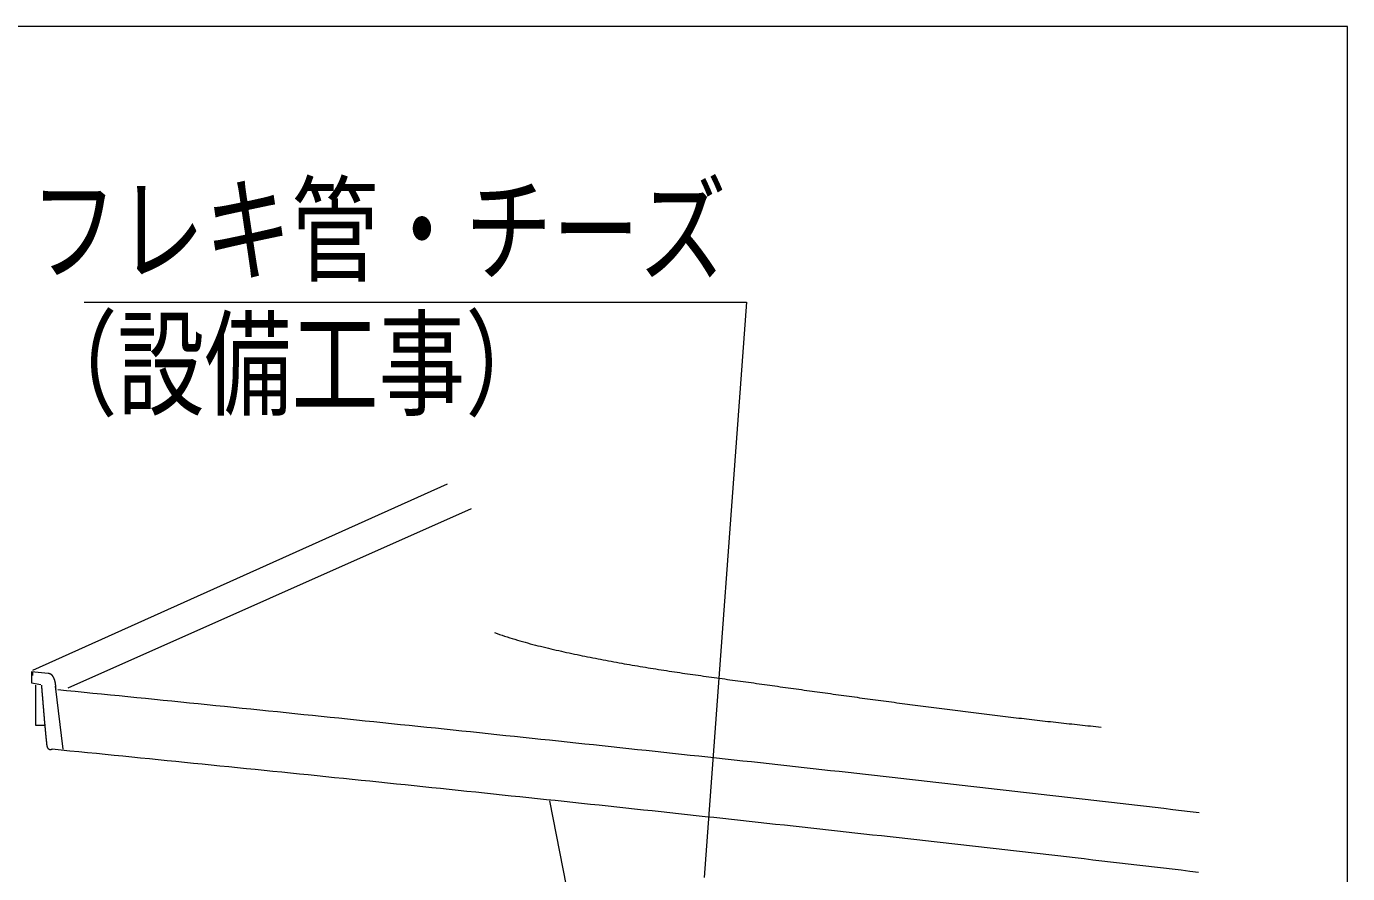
# Model space of a CAD drawing. Units: millimetres on the paper. Extents: x -305 to 305, y -152 to 152.
# Drawn here: x -94.05 to -56.67, y -77.09 to -53.12 of the extents above; entities that cross this region are included whole.
import ezdxf
from ezdxf.enums import TextEntityAlignment as Align

# ---------------------------------------------------------------- set-up
doc = ezdxf.new("R2010")
doc.units = ezdxf.units.MM
doc.layers.add('0-1_RV', color=7, linetype='Continuous', lineweight=9)
doc.styles.add('ＭＳ ゴシック', font='')
doc.styles.get('ＭＳ ゴシック').set_extended_font_data('MS Gothic')

msp = doc.modelspace()

# ---------------------------------------------------------------- linework, layer by layer
at = {"layer": '0-1_RV'}
for p, q in [((-82.144, -66.072), (-93.87, -71.349)), ((-81.468, -66.776), (-92.869, -71.848)), ((-93.875, -71.372), (-93.875, -71.485)), ((-93.899, -71.385), (-93.899, -71.695)), ((-93.43, -71.432), (-93.899, -71.385)), ((-93.899, -71.695), (-93.637, -71.742)), ((-93.231, -71.79), (-93.018, -73.574)), ((-79.25, -75.033), (-77.755, -82.577))]:
    msp.add_line(p, q, dxfattribs=at)
msp.add_lwpolyline([(-124.163, -119.129), (-56.673, -119.129), (-56.673, -53.125), (-124.163, -53.125)], close=True, dxfattribs=at)
for points in [[(-92.416, -60.928), (-73.673, -60.928), (-74.878, -77.2)], [(-80.803, -70.271), (-80.733, -70.299), (-80.662, -70.325), (-80.591, -70.35), (-80.519, -70.374), (-80.447, -70.397), (-80.375, -70.42), (-80.303, -70.443), (-80.231, -70.464), (-80.158, -70.486), (-80.085, -70.507), (-80.013, -70.527), (-79.94, -70.547), (-79.867, -70.567), (-79.794, -70.587), (-79.721, -70.606), (-79.648, -70.625), (-79.574, -70.644), (-79.501, -70.662), (-79.428, -70.68), (-79.354, -70.698), (-79.281, -70.716), (-79.207, -70.733), (-79.134, -70.75), (-79.06, -70.768), (-78.986, -70.784), (-78.912, -70.801), (-78.839, -70.817), (-78.765, -70.834), (-78.691, -70.85), (-78.617, -70.866), (-78.543, -70.881), (-78.469, -70.897), (-78.395, -70.912), (-78.321, -70.927), (-78.247, -70.943), (-78.173, -70.958), (-78.099, -70.972), (-78.025, -70.987), (-77.95, -71.001)], [(-77.95, -71.001), (-77.876, -71.016), (-77.802, -71.03), (-77.728, -71.044), (-77.653, -71.058), (-77.579, -71.072), (-77.505, -71.086), (-77.43, -71.099), (-77.356, -71.113), (-77.282, -71.126), (-77.207, -71.14), (-77.133, -71.153), (-77.058, -71.166), (-76.984, -71.179), (-76.909, -71.192), (-76.835, -71.204), (-76.76, -71.217), (-76.686, -71.229), (-76.611, -71.242), (-76.537, -71.254), (-76.462, -71.266), (-76.387, -71.279), (-76.313, -71.291), (-76.238, -71.303), (-76.163, -71.314), (-76.089, -71.326), (-76.014, -71.338), (-75.939, -71.349), (-75.865, -71.361), (-75.79, -71.372), (-75.715, -71.383), (-75.64, -71.394), (-75.566, -71.406), (-75.491, -71.417), (-75.416, -71.428), (-75.341, -71.438), (-75.266, -71.449), (-75.192, -71.46), (-75.117, -71.471), (-75.042, -71.481)], [(-93.377, -71.442), (-93.381, -71.441), (-93.385, -71.439), (-93.389, -71.438), (-93.393, -71.437), (-93.397, -71.436), (-93.401, -71.435), (-93.405, -71.435), (-93.409, -71.434), (-93.413, -71.434), (-93.418, -71.433), (-93.422, -71.433), (-93.426, -71.433), (-93.43, -71.432)], [(-93.268, -71.559), (-93.27, -71.555), (-93.272, -71.551), (-93.274, -71.548), (-93.276, -71.544), (-93.278, -71.54), (-93.28, -71.537), (-93.282, -71.533), (-93.284, -71.529), (-93.286, -71.526), (-93.288, -71.522), (-93.29, -71.519), (-93.293, -71.515), (-93.295, -71.512), (-93.297, -71.508), (-93.3, -71.505), (-93.302, -71.501), (-93.305, -71.498), (-93.307, -71.495), (-93.31, -71.492), (-93.313, -71.488), (-93.315, -71.485), (-93.318, -71.482), (-93.321, -71.479), (-93.324, -71.476), (-93.327, -71.473), (-93.33, -71.471), (-93.334, -71.468), (-93.337, -71.465), (-93.34, -71.463), (-93.344, -71.46), (-93.347, -71.458), (-93.351, -71.455), (-93.354, -71.453), (-93.358, -71.451), (-93.361, -71.449), (-93.365, -71.447), (-93.369, -71.445), (-93.373, -71.444), (-93.377, -71.442)], [(-93.223, -71.715), (-93.224, -71.711), (-93.225, -71.707), (-93.225, -71.703), (-93.226, -71.699), (-93.227, -71.694), (-93.228, -71.69), (-93.229, -71.686), (-93.23, -71.682), (-93.23, -71.678), (-93.231, -71.674), (-93.232, -71.67), (-93.233, -71.666), (-93.234, -71.662), (-93.235, -71.658), (-93.236, -71.654), (-93.237, -71.65), (-93.238, -71.646), (-93.239, -71.642), (-93.24, -71.638), (-93.241, -71.634), (-93.243, -71.63), (-93.244, -71.626), (-93.245, -71.622), (-93.246, -71.618), (-93.247, -71.614), (-93.249, -71.61), (-93.25, -71.606), (-93.251, -71.602), (-93.253, -71.598), (-93.254, -71.594), (-93.256, -71.59), (-93.257, -71.586), (-93.259, -71.582), (-93.26, -71.578), (-93.262, -71.574), (-93.263, -71.57), (-93.265, -71.567), (-93.267, -71.563), (-93.268, -71.559)], [(-93.208, -71.877), (-93.208, -71.873), (-93.208, -71.869), (-93.208, -71.864), (-93.209, -71.86), (-93.209, -71.856), (-93.209, -71.852), (-93.209, -71.848), (-93.209, -71.844), (-93.209, -71.839), (-93.21, -71.835), (-93.21, -71.831), (-93.21, -71.827), (-93.21, -71.823), (-93.211, -71.819), (-93.211, -71.814), (-93.211, -71.81), (-93.212, -71.806), (-93.212, -71.802), (-93.212, -71.798), (-93.213, -71.794), (-93.213, -71.789), (-93.214, -71.785), (-93.214, -71.781), (-93.215, -71.777), (-93.215, -71.773), (-93.216, -71.769), (-93.216, -71.765), (-93.217, -71.76), (-93.217, -71.756), (-93.218, -71.752), (-93.218, -71.748), (-93.219, -71.744), (-93.219, -71.74), (-93.22, -71.736), (-93.221, -71.732), (-93.221, -71.727), (-93.222, -71.723), (-93.223, -71.719), (-93.223, -71.715)], [(-75.042, -71.481), (-74.967, -71.492), (-74.892, -71.503), (-74.817, -71.513), (-74.743, -71.524), (-74.668, -71.534), (-74.593, -71.544), (-74.518, -71.555), (-74.443, -71.565), (-74.368, -71.575), (-74.293, -71.586), (-74.218, -71.596), (-74.144, -71.606), (-74.069, -71.617), (-73.994, -71.627), (-73.919, -71.637), (-73.844, -71.648), (-73.769, -71.658), (-73.694, -71.668), (-73.619, -71.679), (-73.545, -71.689), (-73.47, -71.699), (-73.395, -71.71), (-73.32, -71.72), (-73.245, -71.731), (-73.17, -71.741), (-73.095, -71.752), (-73.02, -71.762), (-72.946, -71.772), (-72.871, -71.783), (-72.796, -71.793), (-72.721, -71.804), (-72.646, -71.814), (-72.571, -71.825), (-72.496, -71.835), (-72.421, -71.846), (-72.347, -71.856), (-72.272, -71.866), (-72.197, -71.877), (-72.122, -71.887)], [(-93.525, -72.9), (-93.779, -72.9), (-93.779, -71.758)], [(-93.589, -72.053), (-93.589, -72.044), (-93.59, -72.036), (-93.591, -72.027), (-93.591, -72.019), (-93.592, -72.011), (-93.593, -72.002), (-93.593, -71.994), (-93.594, -71.985), (-93.595, -71.977), (-93.595, -71.969), (-93.596, -71.96), (-93.597, -71.952), (-93.597, -71.943), (-93.598, -71.935), (-93.599, -71.927), (-93.599, -71.918), (-93.6, -71.91), (-93.601, -71.902), (-93.601, -71.893), (-93.602, -71.885), (-93.603, -71.876), (-93.603, -71.868), (-93.604, -71.86), (-93.605, -71.851), (-93.605, -71.843), (-93.606, -71.834), (-93.607, -71.826), (-93.607, -71.818), (-93.608, -71.809), (-93.609, -71.801), (-93.609, -71.792), (-93.61, -71.784), (-93.611, -71.776), (-93.611, -71.767), (-93.612, -71.759)], [(-93.562, -72.38), (-93.562, -72.372), (-93.563, -72.363), (-93.564, -72.355), (-93.564, -72.346), (-93.565, -72.338), (-93.566, -72.33), (-93.567, -72.321), (-93.567, -72.313), (-93.568, -72.304), (-93.569, -72.296), (-93.569, -72.288), (-93.57, -72.279), (-93.571, -72.271), (-93.571, -72.262), (-93.572, -72.254), (-93.573, -72.246), (-93.573, -72.237), (-93.574, -72.229), (-93.575, -72.22), (-93.576, -72.212), (-93.576, -72.204), (-93.577, -72.195), (-93.578, -72.187), (-93.578, -72.179), (-93.579, -72.17), (-93.58, -72.162), (-93.58, -72.153), (-93.581, -72.145), (-93.582, -72.137), (-93.582, -72.128), (-93.583, -72.12), (-93.584, -72.111), (-93.584, -72.103), (-93.585, -72.095), (-93.586, -72.086), (-93.587, -72.078), (-93.587, -72.069), (-93.588, -72.061), (-93.589, -72.053)], [(-93.16, -71.884), (-92.912, -71.909), (-92.663, -71.934), (-92.415, -71.958), (-92.166, -71.983), (-91.918, -72.008), (-91.669, -72.033), (-91.42, -72.057), (-91.172, -72.082), (-90.923, -72.107), (-90.675, -72.132), (-90.426, -72.157), (-90.178, -72.182), (-89.929, -72.207), (-89.681, -72.232), (-89.432, -72.257), (-89.184, -72.283), (-88.935, -72.308), (-88.687, -72.333), (-88.438, -72.358), (-88.19, -72.383), (-87.941, -72.409), (-87.693, -72.434), (-87.444, -72.459), (-87.196, -72.485), (-86.947, -72.51), (-86.699, -72.536), (-86.45, -72.561), (-86.202, -72.587), (-85.953, -72.612), (-85.705, -72.638), (-85.456, -72.663), (-85.208, -72.689), (-84.959, -72.714), (-84.711, -72.74), (-84.462, -72.766), (-84.214, -72.792), (-83.965, -72.817), (-83.717, -72.843), (-83.468, -72.869)], [(-72.122, -71.887), (-72.047, -71.898), (-71.972, -71.908), (-71.897, -71.918), (-71.823, -71.929), (-71.748, -71.939), (-71.673, -71.95), (-71.598, -71.96), (-71.523, -71.97), (-71.448, -71.981), (-71.373, -71.991), (-71.298, -72.001), (-71.224, -72.012), (-71.149, -72.022), (-71.074, -72.032), (-70.999, -72.043), (-70.924, -72.053), (-70.849, -72.063), (-70.774, -72.074), (-70.699, -72.084), (-70.624, -72.094), (-70.55, -72.104), (-70.475, -72.115), (-70.4, -72.125), (-70.325, -72.135), (-70.25, -72.145), (-70.175, -72.155), (-70.1, -72.165), (-70.025, -72.176), (-69.95, -72.186), (-69.875, -72.196), (-69.8, -72.206), (-69.726, -72.216), (-69.651, -72.226), (-69.576, -72.236), (-69.501, -72.246), (-69.426, -72.256), (-69.351, -72.266), (-69.276, -72.276), (-69.201, -72.286)], [(-93.534, -72.707), (-93.535, -72.699), (-93.535, -72.69), (-93.536, -72.682), (-93.537, -72.674), (-93.538, -72.665), (-93.538, -72.657), (-93.539, -72.648), (-93.54, -72.64), (-93.54, -72.632), (-93.541, -72.623), (-93.542, -72.615), (-93.543, -72.606), (-93.543, -72.598), (-93.544, -72.59), (-93.545, -72.581), (-93.545, -72.573), (-93.546, -72.565), (-93.547, -72.556), (-93.548, -72.548), (-93.548, -72.539), (-93.549, -72.531), (-93.55, -72.523), (-93.55, -72.514), (-93.551, -72.506), (-93.552, -72.497), (-93.553, -72.489), (-93.553, -72.481), (-93.554, -72.472), (-93.555, -72.464), (-93.555, -72.455), (-93.556, -72.447), (-93.557, -72.439), (-93.557, -72.43), (-93.558, -72.422), (-93.559, -72.413), (-93.56, -72.405), (-93.56, -72.397), (-93.561, -72.388), (-93.562, -72.38)], [(-69.201, -72.286), (-69.126, -72.296), (-69.051, -72.306), (-68.976, -72.316), (-68.901, -72.325), (-68.826, -72.335), (-68.751, -72.345), (-68.676, -72.355), (-68.601, -72.365), (-68.527, -72.374), (-68.452, -72.384), (-68.377, -72.394), (-68.302, -72.403), (-68.227, -72.413), (-68.152, -72.423), (-68.077, -72.432), (-68.002, -72.442), (-67.927, -72.451), (-67.852, -72.461), (-67.777, -72.47), (-67.702, -72.48), (-67.627, -72.489), (-67.552, -72.499), (-67.477, -72.508), (-67.402, -72.518), (-67.327, -72.527), (-67.252, -72.536), (-67.177, -72.545), (-67.102, -72.555), (-67.027, -72.564), (-66.952, -72.573), (-66.877, -72.582), (-66.802, -72.591), (-66.727, -72.601), (-66.651, -72.61), (-66.576, -72.619), (-66.501, -72.628), (-66.426, -72.637), (-66.351, -72.646), (-66.276, -72.655)], [(-93.505, -73.034), (-93.506, -73.026), (-93.506, -73.017), (-93.507, -73.009), (-93.508, -73.001), (-93.509, -72.992), (-93.509, -72.984), (-93.51, -72.976), (-93.511, -72.967), (-93.512, -72.959), (-93.512, -72.95), (-93.513, -72.942), (-93.514, -72.934), (-93.515, -72.925), (-93.515, -72.917), (-93.516, -72.908), (-93.517, -72.9), (-93.518, -72.892), (-93.518, -72.883), (-93.519, -72.875), (-93.52, -72.867), (-93.521, -72.858), (-93.521, -72.85), (-93.522, -72.841), (-93.523, -72.833), (-93.524, -72.825), (-93.524, -72.816), (-93.525, -72.808), (-93.526, -72.799), (-93.527, -72.791), (-93.527, -72.783), (-93.528, -72.774), (-93.529, -72.766), (-93.53, -72.757), (-93.53, -72.749), (-93.531, -72.741), (-93.532, -72.732), (-93.532, -72.724), (-93.533, -72.716), (-93.534, -72.707)], [(-83.468, -72.869), (-83.22, -72.895), (-82.971, -72.921), (-82.723, -72.946), (-82.475, -72.972), (-82.226, -72.998), (-81.978, -73.024), (-81.729, -73.05), (-81.481, -73.076), (-81.232, -73.102), (-80.984, -73.128), (-80.735, -73.155), (-80.487, -73.181), (-80.239, -73.207), (-79.99, -73.233), (-79.742, -73.259), (-79.493, -73.286), (-79.245, -73.312), (-78.997, -73.338), (-78.748, -73.365), (-78.5, -73.391), (-78.251, -73.417), (-78.003, -73.444), (-77.755, -73.47), (-77.506, -73.497), (-77.258, -73.523), (-77.009, -73.55), (-76.761, -73.577), (-76.513, -73.603), (-76.264, -73.63), (-76.016, -73.657), (-75.768, -73.683), (-75.519, -73.71), (-75.271, -73.737), (-75.023, -73.764), (-74.774, -73.791), (-74.526, -73.817), (-74.278, -73.844), (-74.029, -73.871), (-73.781, -73.898)], [(-66.276, -72.655), (-66.201, -72.664), (-66.126, -72.672), (-66.051, -72.681), (-65.976, -72.69), (-65.901, -72.699), (-65.826, -72.708), (-65.751, -72.716), (-65.676, -72.725), (-65.6, -72.734), (-65.525, -72.742), (-65.45, -72.751), (-65.375, -72.759), (-65.3, -72.768), (-65.225, -72.776), (-65.15, -72.785), (-65.075, -72.793), (-65, -72.802), (-64.924, -72.81), (-64.849, -72.818), (-64.774, -72.827), (-64.699, -72.835), (-64.624, -72.843), (-64.549, -72.851), (-64.474, -72.859), (-64.398, -72.868), (-64.323, -72.876), (-64.248, -72.884), (-64.173, -72.892), (-64.098, -72.9), (-64.023, -72.908), (-63.947, -72.916), (-63.872, -72.923), (-63.797, -72.931), (-63.722, -72.939), (-63.647, -72.947), (-63.647, -72.947)], [(-93.472, -73.361), (-93.473, -73.353), (-93.474, -73.344), (-93.475, -73.336), (-93.476, -73.328), (-93.477, -73.319), (-93.478, -73.311), (-93.479, -73.302), (-93.48, -73.294), (-93.481, -73.286), (-93.481, -73.277), (-93.482, -73.269), (-93.483, -73.261), (-93.484, -73.252), (-93.485, -73.244), (-93.486, -73.236), (-93.487, -73.227), (-93.488, -73.219), (-93.488, -73.21), (-93.489, -73.202), (-93.49, -73.194), (-93.491, -73.185), (-93.492, -73.177), (-93.492, -73.168), (-93.493, -73.16), (-93.494, -73.152), (-93.495, -73.143), (-93.496, -73.135), (-93.496, -73.127), (-93.497, -73.118), (-93.498, -73.11), (-93.499, -73.101), (-93.499, -73.093), (-93.5, -73.085), (-93.501, -73.076), (-93.502, -73.068), (-93.503, -73.059), (-93.503, -73.051), (-93.504, -73.043), (-93.505, -73.034)], [(-93.314, -73.575), (-93.321, -73.579), (-93.329, -73.581), (-93.338, -73.584), (-93.346, -73.585), (-93.354, -73.586), (-93.363, -73.587), (-93.371, -73.587), (-93.379, -73.586), (-93.388, -73.584), (-93.396, -73.581), (-93.403, -73.578), (-93.411, -73.574), (-93.417, -73.568), (-93.423, -73.563), (-93.429, -73.556), (-93.434, -73.549), (-93.438, -73.542), (-93.442, -73.535), (-93.445, -73.527), (-93.448, -73.519), (-93.451, -73.511), (-93.453, -73.503), (-93.455, -73.495), (-93.457, -73.486), (-93.458, -73.478), (-93.46, -73.47), (-93.461, -73.462), (-93.462, -73.453), (-93.463, -73.445), (-93.464, -73.436), (-93.465, -73.428), (-93.466, -73.42), (-93.467, -73.411), (-93.468, -73.403), (-93.469, -73.394), (-93.469, -73.386), (-93.47, -73.378), (-93.471, -73.369), (-93.472, -73.361)], [(-90.068, -73.897), (-90.318, -73.872), (-90.567, -73.847), (-90.817, -73.822), (-91.067, -73.798), (-91.316, -73.773), (-91.566, -73.748), (-91.816, -73.723), (-92.065, -73.698), (-92.315, -73.674), (-92.565, -73.649), (-92.814, -73.624), (-93.064, -73.6), (-93.314, -73.575), (-93.314, -73.575)], [(-80.335, -74.897), (-80.585, -74.87), (-80.834, -74.844), (-81.084, -74.818), (-81.333, -74.792), (-81.583, -74.766), (-81.832, -74.74), (-82.082, -74.714), (-82.331, -74.688), (-82.581, -74.662), (-82.83, -74.636), (-83.08, -74.61), (-83.329, -74.584), (-83.579, -74.559), (-83.828, -74.533), (-84.078, -74.507), (-84.328, -74.481), (-84.577, -74.456), (-84.827, -74.43), (-85.076, -74.404), (-85.326, -74.379), (-85.575, -74.353), (-85.825, -74.327), (-86.075, -74.302), (-86.324, -74.276), (-86.574, -74.251), (-86.823, -74.225), (-87.073, -74.2), (-87.322, -74.175), (-87.572, -74.149), (-87.822, -74.124), (-88.071, -74.099), (-88.321, -74.073), (-88.57, -74.048), (-88.82, -74.023), (-89.07, -73.998), (-89.319, -73.973), (-89.569, -73.948), (-89.819, -73.922), (-90.068, -73.897)], [(-73.781, -73.898), (-73.533, -73.925), (-73.284, -73.953), (-73.036, -73.98), (-72.788, -74.007), (-72.539, -74.034), (-72.291, -74.061), (-72.043, -74.089), (-71.794, -74.116), (-71.546, -74.143), (-71.298, -74.171), (-71.05, -74.198), (-70.801, -74.225), (-70.553, -74.253), (-70.305, -74.281), (-70.056, -74.308), (-69.808, -74.336), (-69.56, -74.363), (-69.312, -74.391), (-69.063, -74.419), (-68.815, -74.447), (-68.567, -74.474), (-68.319, -74.502), (-68.07, -74.53), (-67.822, -74.558), (-67.574, -74.586), (-67.326, -74.614), (-67.078, -74.642), (-66.829, -74.671), (-66.581, -74.699), (-66.333, -74.727), (-66.085, -74.755), (-65.837, -74.784), (-65.589, -74.812), (-65.34, -74.841), (-65.092, -74.869), (-64.844, -74.898), (-64.596, -74.927), (-64.348, -74.955), (-64.1, -74.984)], [(-70.607, -75.944), (-70.856, -75.917), (-71.106, -75.889), (-71.355, -75.862), (-71.605, -75.834), (-71.854, -75.807), (-72.103, -75.779), (-72.353, -75.752), (-72.602, -75.725), (-72.851, -75.698), (-73.101, -75.67), (-73.35, -75.643), (-73.6, -75.616), (-73.849, -75.589), (-74.098, -75.562), (-74.348, -75.535), (-74.597, -75.508), (-74.847, -75.481), (-75.096, -75.454), (-75.346, -75.427), (-75.595, -75.4), (-75.844, -75.373), (-76.094, -75.347), (-76.343, -75.32), (-76.593, -75.293), (-76.842, -75.267), (-77.092, -75.24), (-77.341, -75.213), (-77.591, -75.187), (-77.84, -75.16), (-78.09, -75.134), (-78.339, -75.107), (-78.589, -75.081), (-78.838, -75.054), (-79.088, -75.028), (-79.337, -75.002), (-79.587, -74.975), (-79.836, -74.949), (-80.086, -74.923), (-80.335, -74.897)], [(-64.1, -74.984), (-63.851, -75.013), (-63.603, -75.042), (-63.355, -75.071), (-63.107, -75.1), (-62.859, -75.129), (-62.611, -75.158), (-62.363, -75.187), (-62.115, -75.216), (-61.867, -75.245), (-61.619, -75.275), (-61.371, -75.304), (-61.123, -75.334), (-60.874, -75.363)], [(-60.886, -77.059), (-61.136, -77.029), (-61.385, -76.999), (-61.634, -76.97), (-61.883, -76.94), (-62.132, -76.911), (-62.381, -76.882), (-62.63, -76.852), (-62.88, -76.823), (-63.129, -76.794), (-63.378, -76.765), (-63.627, -76.736), (-63.876, -76.707), (-64.126, -76.678), (-64.375, -76.649), (-64.624, -76.62), (-64.873, -76.591), (-65.122, -76.563), (-65.372, -76.534), (-65.621, -76.505), (-65.87, -76.477), (-66.119, -76.448), (-66.369, -76.42), (-66.618, -76.391), (-66.867, -76.363), (-67.117, -76.335), (-67.366, -76.307), (-67.615, -76.278), (-67.864, -76.25), (-68.114, -76.222), (-68.363, -76.194), (-68.612, -76.166), (-68.862, -76.138), (-69.111, -76.111), (-69.36, -76.083), (-69.61, -76.055), (-69.859, -76.027), (-70.108, -76), (-70.358, -75.972), (-70.607, -75.944)]]:
    msp.add_lwpolyline(points, dxfattribs=at)

# ---------------------------------------------------------------- texts
at = {"layer": '0-1_RV', "style": 'ＭＳ ゴシック', "width": 0.75}
for s, p in [('\u3000フレキ管・チーズ', (-96.389, -60.805)), ('\u3000（設備工事）', (-96.389, -64.596))]:
    msp.add_text(s, height=2.405, dxfattribs=at).set_placement(p, align=Align.BOTTOM_LEFT)

doc.saveas('drawing.dxf')
